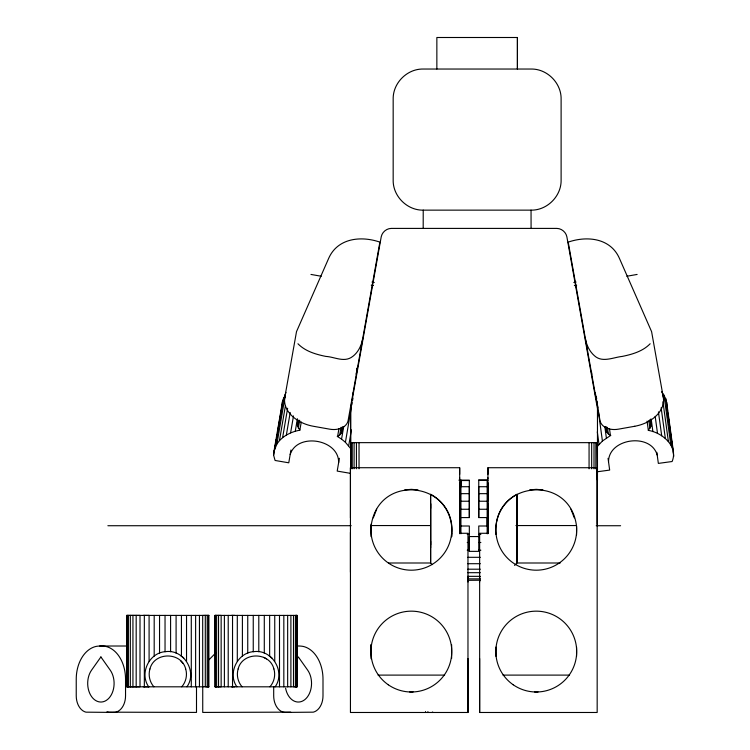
<?xml version="1.0" encoding="UTF-8"?>
<svg xmlns="http://www.w3.org/2000/svg" width="750" height="750" viewBox="0 0 750 750"><rect width="100%" height="100%" fill="white"/><g stroke="black" fill="none" stroke-linecap="round" stroke-linejoin="round"><path stroke-width="1.12" d="M196.5 686.962L196.5 712.416L106.734 712.163L108.525 712.406M350.447 572.212L350.447 532.312M350.447 517.875L350.447 467.719L459.675 467.719L459.675 478.491M350.625 468.797L350.625 408.666L381.225 236.803C382.125 232.144 386.512 228.469 391.256 228.403L556.838 228.403C561.581 228.469 565.978 232.144 566.869 236.803L597.469 408.666L597.469 480.159L597.056 442.65M351.038 468.797L351.038 442.65M352.238 468.797L352.238 442.65M354.094 468.797L354.094 442.65M356.438 468.797L356.438 442.65M359.034 468.797L359.034 442.65M371.062 648.244L371.062 644.756L371.062 658.753M371.062 536.597L371.062 524.138M430.622 547.837L430.622 503.278M451.631 536.794C458.25 481.65 377.934 471.225 371.062 526.434A40.425 40.425 0 0 0 402.506 569.212A40.425 40.425 0 0 0 449.203 543.947A40.425 40.425 0 0 0 430.584 494.222L430.631 562.997L432.244 564.609M459.675 477.75L459.684 533.691L459.675 502.734M459.675 474.347L459.675 467.803M459.684 506.081L459.684 505.397L459.684 511.303M350.447 467.719L350.447 712.481L467.972 712.481L467.972 658.528M467.972 581.981L467.972 576.347M488.053 480.159L478.762 480.159L487.162 480.159L487.162 486.712L478.762 486.712L478.762 517.575L487.162 517.575L487.162 526.003L478.762 526.003L478.762 551.362L469.331 551.362L469.331 536.559L478.762 536.559M460.931 517.575L469.331 517.575L469.331 480.159L458.888 480.159M478.762 517.575L478.762 480.159M487.941 478.491L487.941 467.719L597.169 467.719L597.169 712.481L479.644 712.481L479.644 533.278L487.941 533.278M487.941 502.734L487.931 533.691L487.941 510.159M487.941 501.562L487.941 482.625M487.931 506.081L487.931 505.397L487.931 511.303M495.984 656.409L495.984 647.072M516.984 494.803L516.984 562.997L514.566 565.425M517.425 37.5L517.425 69.037L517.425 37.5L436.856 37.5L436.856 69.037M576.553 656.419L576.553 647.072M597.169 524.447L597.169 467.719M423.188 228.403L423.225 210.141C407.147 210.478 392.822 196.134 393.169 180.056L393.169 99.131C392.822 83.053 407.147 68.7 423.225 69.037L531.047 69.037C547.125 68.7 561.45 83.053 561.112 99.131L561.112 180.056C561.45 196.134 547.125 210.478 531.047 210.141L423.225 210.141M290.709 712.144L202.734 712.416L202.734 686.962M338.616 462.806C339.403 439.284 297.253 432.075 290.184 454.528M352.678 394.866L352.753 393.056M356.4 372.591L356.316 374.4L356.503 372.609M656.831 452.306L658.35 463.406L672.112 461.522C678.553 446.25 662.203 432.628 648.337 430.378L650.878 426.234L650.494 419.203M290.953 450.009L288.769 462.806L275.072 460.463L273.609 455.194L273.984 451.275L282.497 401.512L285.441 394.163L276.938 443.934L273.984 451.275M282.113 405.422L282.497 401.512M356.691 370.828L356.663 368.203M338.962 428.512L337.584 436.575L341.25 433.378L342.619 428.231M273.609 455.194L275.541 443.878M275.925 441.619L276.309 439.35M276.703 437.091L277.087 434.831M277.472 432.562L281.531 408.816M275.1 447.506L283.612 397.734M276.938 443.934L279.459 440.625L285.45 405.562M279.459 440.625L282.609 437.653L287.634 408.244M282.609 437.653L286.35 435.066L290.212 412.444M286.35 435.066L290.597 432.9L293.494 415.931M290.597 432.9L295.275 431.212L297.403 418.772M295.275 431.212L299.869 430.125L297.469 425.897L297.9 419.991M297.469 425.897L298.416 420.375M298.331 428.175L299.681 420.244M299.869 430.125L301.247 422.062M339.684 435.253L341.044 427.322M341.25 433.378L342.384 426.759M342.244 431.016L342.806 427.669M351.366 449.409L345.413 442.275L341.559 439.125L343.688 426.684M339.394 458.287L337.2 471.084L350.316 473.325M345.413 442.275L351.403 407.213M351.797 404.944L352.181 402.684M352.566 400.425L352.95 398.156M348.703 445.725L351.412 429.881M284.803 397.341L296.503 331.65L328.538 258.666C337.341 238.106 360.825 235.547 379.884 242.119L348.122 420.534A16.603 11.737 10.1 0 1 329.719 429.178L313.378 426.272A33.197 23.475 10.1 0 1 284.803 397.341A54.319 38.409 10.1 0 1 285.956 392.353M297.328 423.337L297.891 420.581M149.934 668.962C148.106 675.094 149.634 682.022 153.891 686.803M238.134 668.962C236.306 675.094 237.844 682.022 242.1 686.803M362.616 339.113C361.228 346.369 357.534 353.616 351.075 357.562C343.181 362.213 334.041 356.822 325.819 356.409C315.825 354.366 305.241 351.309 297.947 343.762M373.294 517.875L376.659 509.231M149.934 668.962C154.172 651.656 181.444 651.666 185.691 668.962M238.134 668.962C242.381 651.656 269.653 651.666 273.9 668.962M186.947 686.803C197.578 671.944 183.975 649.237 165.853 651.619C149.297 652.406 139.116 673.275 148.688 686.812M275.147 686.803C285.787 671.944 272.175 649.237 254.062 651.619C237.506 652.406 227.325 673.275 236.888 686.812M209.091 659.709L215.672 653.006M296.344 659.784L298.341 656.953L307.678 670.163A18.675 13.2 -90 0 1 304.941 699.544A18.675 13.2 -90 0 1 285.591 688.2M181.734 686.803C185.981 682.022 187.528 675.094 185.691 668.962M269.944 686.803C274.191 682.022 275.738 675.094 273.9 668.962M597.628 446.147L602.419 441.009L610.819 435.347M650.147 343.762C642.863 351.309 632.269 354.366 622.284 356.409C613.35 357.319 602.288 363.028 594.441 355.753C589.575 351.497 586.669 345.394 585.478 339.113M431.981 712.5L432.703 712.013M560.203 562.997L516.984 562.997L517.031 494.222A40.425 40.425 0 0 0 498.412 543.947A40.425 40.425 0 0 0 545.109 569.212A40.425 40.425 0 0 0 576.553 526.434C570.281 472.725 491.559 480.553 495.984 534.497M573.797 282.469L576.103 282.066M574.359 285.609L576.656 285.197M626.831 276.262L637.125 274.434M634.725 426.272L618.375 429.178A16.603 11.737 -10.1 0 1 599.981 420.534L595.341 393.056M597.591 471.731L609.666 470.081L608.062 458.353M404.691 489.9L411.347 489.338L418.003 489.9M529.612 489.9L536.269 489.338L542.925 489.9M127.022 686.812L208.894 686.812L208.894 615.413L126.731 615.413L127.022 686.812L127.012 615.413M214.941 686.812L221.147 686.812L221.147 615.403L214.941 615.413L215.222 686.812L297.103 686.812L297.103 615.413L295.425 615.403L295.425 686.812M208.894 615.413L203.381 615.413M214.941 615.413L297.103 615.413M208.894 686.812L206.278 686.803M294.478 686.803L297.103 686.812M126.731 615.413L140.006 615.403L140.006 686.812L126.731 686.812M143.241 615.413L148.997 615.403M231.45 615.413L234.741 615.413M143.25 686.812L148.997 686.812M231.45 686.812L234.741 686.812M597.469 442.65L350.625 442.65L350.625 408.666M460.931 480.534L469.331 480.534M460.931 493.659L469.331 493.659M478.762 493.659L487.162 493.659M460.931 501.234L469.331 501.234M478.762 501.234L487.162 501.234M460.931 509.259L469.331 509.259M478.762 509.259L487.162 509.259M371.062 525.553L430.519 525.553M515.925 525.553L576.553 525.553M107.878 525.731L351.197 525.703M596.203 525.731L620.597 525.731M460.931 526.003L469.331 526.003L469.331 551.362M459.675 533.278L467.972 533.278L467.972 712.481M467.231 534.366L469.331 534.366M478.762 534.366L480.862 534.366M467.231 542.494L469.331 542.494M478.762 542.494L480.862 542.494M467.231 550.191L469.331 550.191M478.762 550.191L480.862 550.191M467.775 557.316L480.319 557.316M388.584 562.997L430.631 562.997L430.622 504.037M467.775 563.7L480.319 563.7M467.775 569.203L480.319 569.203M467.775 572.681L480.319 572.681M467.775 576.347L480.319 576.347M467.775 578.878L480.319 578.878M467.775 580.322L480.319 580.219M99.722 646.013L127.481 646.013M378.066 675.103L444.628 675.103M502.987 675.103L569.55 675.103M409.594 691.903L413.1 691.903M534.516 691.903L538.022 691.903M371.991 282.056L374.288 282.469M310.969 274.434L321.262 276.262M371.231 285.159L373.519 285.572M263.738 657.347L266.512 658.903M337.209 436.331L341.559 439.125M605.503 426.506L606.872 432.262L610.434 435.572L609.478 428.625M268.931 655.538L271.959 658.022M180.731 655.538L183.759 658.022M180.769 660.909L182.869 663.3M662.147 392.381L665.662 398.55L666.656 402.356L673.509 452.381M634.725 426.272A33.197 23.475 -10.1 0 0 663.291 397.341L651.6 331.65L619.556 258.666C610.753 238.106 587.269 235.547 568.209 242.119L596.334 400.069M570.956 509.231L574.322 517.875M657.216 455.091C650.887 432.422 608.522 438.225 608.531 461.766M650.634 420.909L651.112 423.684M667.059 407.419L667.528 410.822M667.837 413.1L669.084 422.194M669.394 424.472L669.862 427.875M670.181 430.153L672.825 449.484M673.134 451.753L673.762 456.3M665.662 398.55L672.516 448.566M663.947 394.913L670.8 444.938M662.944 401.766L668.391 441.553M661.134 407.784L665.344 438.478M658.425 411.891L661.697 435.759M655.181 416.409L657.516 433.463M651.188 419.109L652.894 431.616M649.969 419.578L650.878 426.234M648.853 420.516L649.941 428.484M647.072 421.116L648.337 430.378M607.444 427.35L608.381 434.184M606.112 426.713L606.872 432.262M604.819 426.628L606.375 437.991M596.344 396.675L596.653 398.944M596.972 401.222L597.9 408.038M598.219 410.316L602.419 441.009M597.309 431.841L599.016 444.347M605.681 427.069L605.962 429.862M591.506 371.719L591.778 374.4M666.656 402.356L666.909 406.275M531.047 210.141L531.084 228.403M516.994 503.278L516.994 509.803M516.994 547.837L516.984 536.7M430.622 541.312L430.622 544.856M595.866 442.65L595.866 468.797M594.009 442.65L594.009 468.797M591.666 442.65L591.666 468.797M589.069 442.65L589.069 468.797M576.553 525.938L576.553 534.891M516.984 508.387L516.984 541.369M487.941 467.803L487.941 474.347M487.941 477.75L487.941 508.922M487.162 486.328L487.162 533.784M479.644 576.347L479.644 581.981M479.644 658.528L479.644 712.481M469.331 517.575L469.331 486.712L460.931 486.712L460.931 480.159L460.931 533.766M459.675 482.625L459.675 501.562M451.631 533.109L451.631 536.597M451.631 644.738L451.631 658.369M430.631 494.803L430.631 508.387M350.625 465.188L350.625 468.291M296.812 615.413L296.812 686.812M296.634 615.413L296.634 686.812M293.503 615.403L293.503 686.812M290.897 615.403L290.897 686.812M287.653 615.403L287.653 686.812M283.828 615.403L283.828 686.812M279.497 615.403L279.497 686.812M274.744 615.403L274.744 661.359M273.694 686.962L273.694 695.822A16.603 11.737 -90 0 0 285.431 712.416L313.294 712.163A16.603 11.737 90 0 0 322.997 695.822L322.997 679.219A33.197 23.475 90 0 0 303.188 646.425A54.319 38.409 90 0 0 297.169 646.013M269.644 615.403L269.644 656.119M264.291 615.403L264.291 653.166M258.797 615.403L258.797 651.759M253.247 615.403L253.247 651.759M247.744 615.403L247.744 653.166M242.4 615.403L242.4 656.119M237.3 615.403L237.3 661.359M232.537 615.403L232.537 686.812M228.216 615.403L228.216 686.812M224.391 615.403L224.391 686.812M218.531 615.403L218.541 686.812M216.609 615.413L216.609 686.812M215.4 615.413L215.4 686.812M215.222 615.413L215.222 686.812M208.425 615.413L208.425 686.812M207.225 615.403L207.225 686.812M205.294 615.403L205.294 686.812M202.688 615.403L202.688 686.812M199.444 615.403L199.444 686.812M195.619 615.403L195.619 686.812M191.287 615.403L191.297 686.812M186.534 615.403L186.534 661.359M181.434 615.403L181.434 656.119M176.091 615.403L176.091 653.166M170.588 615.403L170.588 651.759M165.037 615.403L165.037 651.759M159.544 615.403L159.544 653.166M154.191 615.403L154.191 656.119M149.091 615.403L149.091 661.359M144.338 615.403L144.338 686.812M136.181 615.403L136.181 686.812M132.938 615.403L132.938 686.812M130.331 615.403L130.331 686.812M128.4 615.413L128.409 686.812M127.2 615.413L127.2 686.812M661.838 391.481A54.319 38.409 -10.1 0 1 663.291 397.341M425.55 712.003L425.55 712.5L425.531 712.003M427.941 712.003L427.941 712.5L427.913 712.003M100.894 656.953L91.556 670.163A18.675 13.209 90 0 0 91.556 696.572A18.675 13.209 90 0 0 110.231 696.572A18.675 13.209 90 0 0 110.231 670.163L100.894 656.953M113.803 712.416L85.941 712.163A16.603 11.737 -90 0 1 76.237 695.822L76.237 679.219A33.197 23.475 -90 0 1 96.047 646.425A54.319 38.409 -90 0 1 102.066 646.013A33.197 23.475 90 0 1 125.541 679.219L125.541 695.822A16.603 11.737 90 0 1 113.803 712.416M388.312 684.797A40.425 40.425 0 0 0 451.631 654.919A40.425 40.425 0 0 0 394.097 615.019A40.425 40.425 0 0 0 388.312 684.797M513.234 684.797A40.425 40.425 0 0 0 576.553 654.919A40.425 40.425 0 0 0 519.019 615.019A40.425 40.425 0 0 0 513.234 684.797"/></g></svg>
